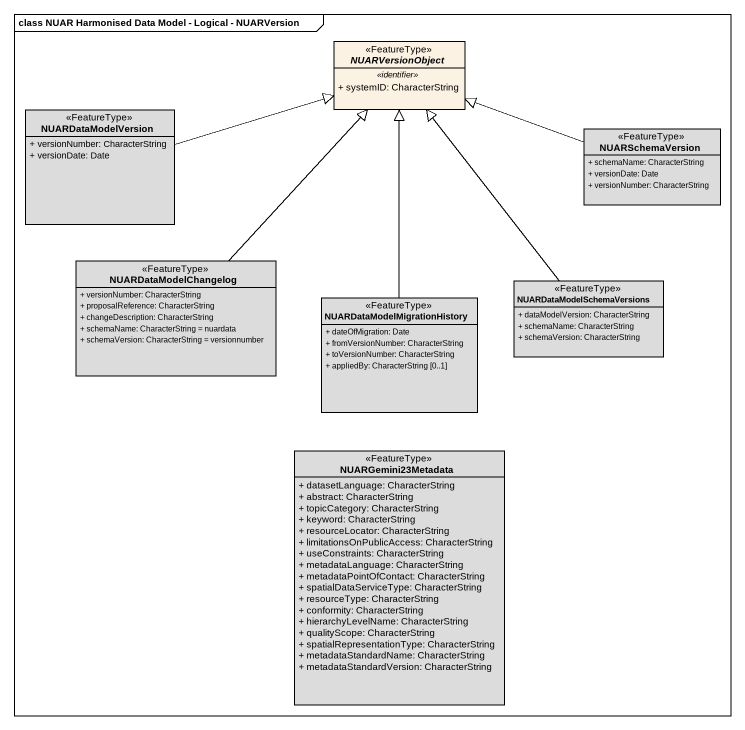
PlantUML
@startuml
mainframe class NUAR Harmonised Data Model - Logical - NUARVersion
hide circle
hide empty members
skinparam classAttributeIconSize 0
abstract class NUARVersionObject <<FeatureType>> {
  .. <<identifier>> ..
  + systemID: CharacterString
}
class NUARDataModelVersion <<FeatureType>> #DCDCDC {
  + versionNumber: CharacterString
  + versionDate: Date
}
class NUARSchemaVersion <<FeatureType>> #DCDCDC {
  + schemaName: CharacterString
  + versionDate: Date
  + versionNumber: CharacterString
}
class NUARDataModelChangelog <<FeatureType>> #DCDCDC {
  + versionNumber: CharacterString
  + proposalReference: CharacterString
  + changeDescription: CharacterString
  + schemaName: CharacterString = nuardata
  + schemaVersion: CharacterString = versionnumber
}
class NUARDataModelSchemaVersions <<FeatureType>> #DCDCDC {
  + dataModelVersion: CharacterString
  + schemaName: CharacterString
  + schemaVersion: CharacterString
}
class "NUARDataModelMigrationHistory" as NUARDataModelMigrationHistor <<FeatureType>> #DCDCDC {
  + dateOfMigration: Date
  + fromVersionNumber: CharacterString
  + toVersionNumber: CharacterString
  + appliedBy: CharacterString [0..1]
}
class NUARGemini23Metadata <<FeatureType>> #DCDCDC {
  + datasetLanguage: CharacterString
  + abstract: CharacterString
  + topicCategory: CharacterString
  + keyword: CharacterString
  + resourceLocator: CharacterString
  + limitationsOnPublicAccess: CharacterString
  + useConstraints: CharacterString
  + metadataLanguage: CharacterString
  + metadataPointOfContact: CharacterString
  + spatialDataServiceType: CharacterString
  + resourceType: CharacterString
  + conformity: CharacterString
  + hierarchyLevelName: CharacterString
  + qualityScope: CharacterString
  + spatialRepresentationType: CharacterString
  + metadataStandardName: CharacterString
  + metadataStandardVersion: CharacterString
}
NUARDataModelVersion -right-|> NUARVersionObject
NUARSchemaVersion -left-|> NUARVersionObject
NUARDataModelChangelog -up-|> NUARVersionObject
NUARDataModelSchemaVersions -up-|> NUARVersionObject
NUARDataModelMigrationHistor -up-|> NUARVersionObject
@enduml
